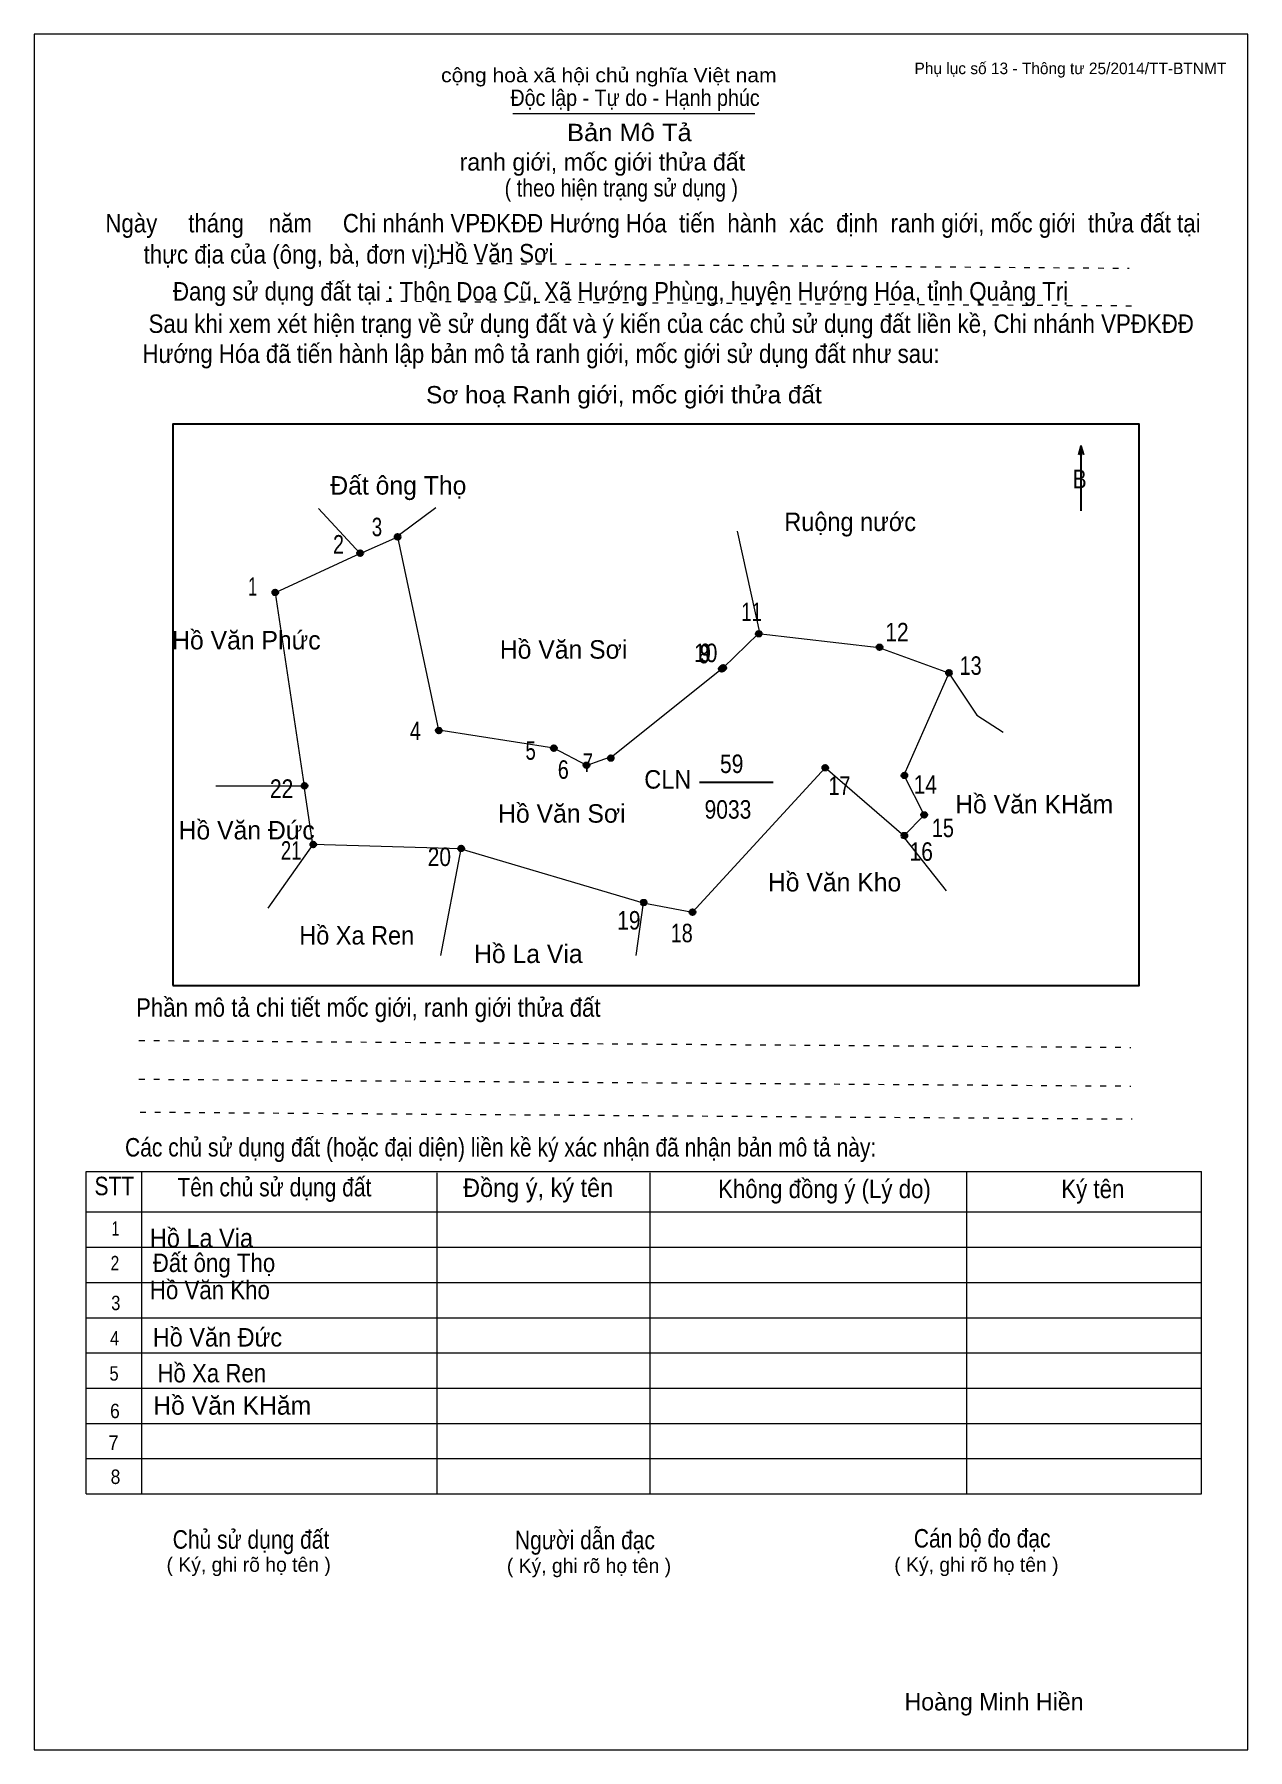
# Model space of a CAD drawing. Header units: centimetres. Extents: x 0 to 21, y 0 to 29.7.
import ezdxf
from ezdxf.enums import TextEntityAlignment as Align

# ---------------------------------------------------------------- set-up
doc = ezdxf.new("R2010")
doc.units = ezdxf.units.CM
doc.header["$LTSCALE"] = 0.13
doc.linetypes.add('DOTTED', pattern=[1.5, 0.3, -1.2])
for name, color, linetype, lineweight in [('1', 7, 'Continuous', 13), ('32', 7, 'Continuous', 25), ('33', 7, 'Continuous', 25), ('6', 7, 'Continuous', 13), ('62', 7, 'Continuous', 13)]:
    doc.layers.add(name, color=color, linetype=linetype, lineweight=lineweight)
doc.layers.add('34', color=7, linetype='Continuous')
doc.layers.add('63', color=7, linetype='Continuous')

msp = doc.modelspace()

# ---------------------------------------------------------------- hatches: boundary and pattern name
at = {"layer": '32'}
for points in [[(6.3384, 21, 1), (6.2384, 21, 1)], [(5.6893, 20.7171, 1), (5.5893, 20.7171, 1)], [(4.22, 20.0373, 1), (4.12, 20.0373, 1)], [(12.5881, 19.3223, 1), (12.4881, 19.3223, 1)], [(14.6769, 19.0875, 1), (14.5769, 19.0875, 1)], [(11.9471, 18.7115, 1), (11.8471, 18.7115, 1)], [(11.9705, 18.73, 1), (11.8705, 18.73, 1)], [(11.9724, 18.7318, 1), (11.8724, 18.7318, 1)], [(15.88, 18.6443, 1), (15.78, 18.6443, 1)], [(7.0496, 17.6452, 1), (6.9496, 17.6452, 1)], [(9.0417, 17.3395, 1), (8.9417, 17.3395, 1)], [(9.6068, 17.0443, 1), (9.5068, 17.0443, 1)], [(10.026, 17.1682, 1), (9.926, 17.1682, 1)], [(13.7395, 17.0011, 1), (13.6395, 17.0011, 1)], [(4.7272, 16.6874, 1), (4.6272, 16.6874, 1)], [(15.1084, 16.8686, 1), (15.0084, 16.8686, 1)], [(15.4504, 16.1839, 1), (15.3504, 16.1839, 1)], [(15.1077, 15.8258, 1), (15.0077, 15.8258, 1)], [(4.8782, 15.6717, 1), (4.7782, 15.6717, 1)], [(7.4385, 15.6051, 1), (7.3385, 15.6051, 1)], [(10.5961, 14.667, 1), (10.4961, 14.667, 1)], [(11.4411, 14.5, 1), (11.3411, 14.5, 1)]]:
    msp.add_hatch(color=256, dxfattribs=at).paths.add_polyline_path(points)

# ---------------------------------------------------------------- linework, layer by layer
at = {"layer": '1'}
for p, q in [((6.32, 21.04), (6.95, 21.51)), ((12.57, 19.29), (12.17, 21.1)), ((15.06, 15.78), (15.78, 14.87))]:
    msp.add_line(p, q, dxfattribs=at)
msp.add_lwpolyline([(21, 0), (21, 29.7), (0, 29.7), (0, 0)], close=True, dxfattribs=at)
msp.add_lwpolyline([(11.92, 18.73), (10.01, 17.2), (9.56, 17.04), (8.99, 17.34), (7, 17.65), (6.29, 21)], dxfattribs=at)
at = {"layer": '32'}
for centre in [(6.2884, 21), (5.6393, 20.7171), (4.17, 20.0373), (12.5381, 19.3223), (14.6269, 19.0875), (11.8971, 18.7115), (11.9205, 18.73), (11.9224, 18.7318), (15.83, 18.6443), (6.9996, 17.6452), (8.9917, 17.3395), (9.5568, 17.0443), (9.976, 17.1682), (13.6895, 17.0011), (4.6772, 16.6874), (15.0584, 16.8686), (15.4004, 16.1839), (15.0577, 15.8258), (4.8282, 15.6717), (7.3885, 15.6051), (10.5461, 14.667), (11.3911, 14.5)]:
    msp.add_circle(centre, 0.05, dxfattribs=at)
at = {"layer": '33'}
msp.add_line((11.51, 16.75), (12.79, 16.75), dxfattribs=at)
at = {"layer": '6'}
for p, q in [((5.64, 20.71), (4.92, 21.49)), ((5.64, 20.71), (6.29, 21)), ((11.39, 14.5), (13.69, 17)), ((15.05, 15.82), (13.69, 17)), ((4.67, 16.68), (3.14, 16.68)), ((4.82, 15.67), (4.67, 16.68)), ((15.05, 15.82), (15.4, 16.18)), ((4.82, 15.67), (4.04, 14.57)), ((7.38, 15.6), (4.82, 15.67)), ((7.38, 15.6), (7.03, 13.75)), ((7.38, 15.6), (10.54, 14.66)), ((10.54, 14.66), (10.41, 13.75)), ((10.54, 14.66), (11.39, 14.5))]:
    msp.add_line(p, q, dxfattribs=at)
for points in [[(5.64, 20.71), (4.17, 20.03), (4.67, 16.68)], [(15.83, 18.64), (14.62, 19.08), (12.53, 19.32), (11.92, 18.73), (11.92, 18.73)], [(15.83, 18.64), (15.05, 16.87), (15.4, 16.18)], [(15.83, 18.64), (16.31, 17.91), (16.77, 17.62)]]:
    msp.add_lwpolyline(points, dxfattribs=at)
at = {"layer": '62'}
for p, q in [((8.28, 28.33), (12.47, 28.33)), ((0.9, 10.01), (20.2, 10.01)), ((0.9, 4.43), (0.9, 10.01)), ((1.86, 4.43), (1.86, 10.01)), ((6.97, 4.43), (6.97, 9.99)), ((10.66, 4.43), (10.66, 9.99)), ((16.14, 4.43), (16.14, 10.01)), ((20.2, 4.43), (20.2, 10.01)), ((0.9, 9.31), (20.2, 9.31)), ((0.9, 8.7), (20.2, 8.7)), ((0.9, 8.09), (20.2, 8.09)), ((0.9, 7.48), (20.2, 7.48)), ((0.9, 6.87), (20.2, 6.87)), ((0.9, 6.26), (20.2, 6.26)), ((0.9, 5.65), (20.2, 5.65)), ((0.9, 5.04), (20.2, 5.04)), ((0.9, 4.43), (20.2, 4.43))]:
    msp.add_line(p, q, dxfattribs=at)
at = {"layer": '62', "linetype": 'DOTTED'}
for p, q in [((6.89, 25.74), (18.95, 25.65)), ((6.09, 25.08), (19.04, 25)), ((1.81, 12.28), (18.98, 12.16)), ((1.81, 11.61), (18.98, 11.49)), ((1.83, 11.04), (19, 10.92))]:
    msp.add_line(p, q, dxfattribs=at)
at = {"layer": '62', "lineweight": 25}
for p, q in [((18.11, 22.58), (18.11, 21.45)), ((18.11, 22.57), (18.07, 22.42)), ((18.11, 22.57), (18.16, 22.42))]:
    msp.add_line(p, q, dxfattribs=at)
msp.add_lwpolyline([(2.4, 13.23), (19.12, 13.23), (19.12, 22.95), (2.4, 22.95)], close=True, dxfattribs=at)

# ---------------------------------------------------------------- texts
at = {"layer": '32'}
for s, width, p in [('3', 0.75, (5.93, 21.01)), ('2', 0.8, (5.265, 20.71)), ('1', 0.65, (3.78, 19.98)), ('11', 0.75, (12.415, 19.54)), ('12', 0.85, (14.93, 19.19)), ('10', 0.85, (11.62, 18.83)), ('8', 0.75, (11.59, 18.81)), ('9', 0.8, (11.615, 18.83)), ('13', 0.8, (16.205, 18.61)), ('4', 0.8, (6.595, 17.48)), ('5', 0.75, (8.59, 17.14)), ('7', 0.75, (9.58, 16.93)), ('6', 0.8, (9.155, 16.81)), ('22', 0.85, (4.28, 16.48)), ('17', 0.8, (13.935, 16.53)), ('14', 0.85, (15.42, 16.55)), ('15', 0.8, (15.725, 15.8)), ('21', 0.75, (4.445, 15.41)), ('20', 0.85, (7.01, 15.3)), ('16', 0.85, (15.35, 15.39)), ('19', 0.85, (10.29, 14.2)), ('18', 0.8, (11.205, 13.98))]:
    msp.add_text(s, height=0.32, dxfattribs=dict(at, width=width)).set_placement(p, align=Align.CENTER)
at = {"layer": '33'}
for s, p in [('Đất ông Thọ', (6.3, 21.73)), ('Hồ Văn Phức', (3.67, 19.05)), ('Hồ Văn Sơi', (9.16, 18.89)), ('Hồ Văn Sơi', (9.13, 16.05)), ('Hồ Văn KHăm', (17.305, 16.21)), ('Hồ Văn Đức', (3.675, 15.76)), ('Hồ Văn Kho', (13.85, 14.86)), ('Hồ La Via', (8.55, 13.62)), ('Hồ Văn KHăm', (3.425, 5.8))]:
    msp.add_text(s, height=0.32, dxfattribs=at).set_placement(p, align=Align.CENTER)
for s, width, p in [('Ruộng nước', 0.95, (14.12, 21.1)), ('Ruộng nước', 0.95, (14.12, 21.1)), ('59', 0.85, (12.07, 16.91)), ('9033', 0.85, (12.005, 16.12)), ('Hồ Xa Ren', 0.95, (5.58, 13.94))]:
    msp.add_text(s, height=0.32, dxfattribs=dict(at, width=width)).set_placement(p, align=Align.CENTER)
at = {"layer": '33', "width": 0.95}
msp.add_text('CLN', height=0.32, dxfattribs=at).set_placement((11.37, 16.64), align=Align.RIGHT)
at = {"layer": '34'}
for s, width, p in [('Hồ Văn Sơi', 0.9, (7, 25.75)), ('Hồ La Via', 0.95, (2, 8.7)), ('Đất ông Thọ', 0.9, (2.05, 8.27)), ('Hồ Văn Kho', 0.9, (2, 7.8)), ('Hồ Văn Đức', 0.95, (2.05, 6.98)), ('Hồ Xa Ren', 0.9, (2.13, 6.36))]:
    msp.add_text(s, height=0.32, dxfattribs=dict(at, width=width)).set_placement(p)
at = {"layer": '62'}
for s, height, width, p in [('cộng hoà xã hội chủ nghĩa Việt nam', 0.2474, 1.1, (7.04, 28.87)), ('Độc lập - Tự do - Hạnh phúc', 0.2828, 0.9, (8.24, 28.46)), ('Bản Mô Tả', 0.3, 1.1, (9.22, 27.85)), ('( theo hiện trạng sử dụng )', 0.3, 0.85, (8.14, 26.89)), ('Ngày     tháng    năm     Chi nhánh VPĐKĐĐ Hướng Hóa  tiến  hành  xác  định  ranh giới, mốc giới  thửa đất tại ', 0.32, 0.9, (1.23, 26.27)), ('thực địa của (ông, bà, đơn vị): ', 0.32, 0.9, (1.89, 25.73)), ('Đang sử dụng đất tại : Thôn Doa Cũ, Xã Hướng Phùng, huyện Hướng Hóa, tỉnh Quảng Trị', 0.32, 0.9, (2.4, 25.09)), (' Sau khi xem xét hiện trạng về sử dụng đất và ý kiến của các chủ sử dụng đất liền kề, Chi nhánh VPĐKĐĐ ', 0.32, 0.9, (1.87, 24.53)), ('Hướng Hóa đã tiến hành lập bản mô tả ranh giới, mốc giới sử dụng đất như sau:', 0.32, 0.9, (1.87, 24.01)), ('Sơ hoạ Ranh giới, mốc giới thửa đất', 0.3, 1.05, (6.78, 23.31)), ('B', 0.32, 0.85, (17.97, 21.84)), ('Phần mô tả chi tiết mốc giới, ranh giới thửa đất ', 0.32, 0.9, (1.76, 12.69)), ('Các chủ sử dụng đất (hoặc đại diện) liền kề ký xác nhận đã nhận bản mô tả này:', 0.32, 0.85, (1.57, 10.27))]:
    msp.add_text(s, height=height, dxfattribs=dict(at, width=width)).set_placement(p)
msp.add_text('ranh giới, mốc giới thửa đất', height=0.3, dxfattribs=at).set_placement((7.36, 27.34))
for s, height, width, p in [('STT', 0.32, 0.85, (1.385, 9.6)), ('Tên chủ sử dụng đất', 0.32, 0.85, (4.155, 9.58)), ('Đồng ý, ký tên', 0.32, 0.95, (8.72, 9.57)), ('Không đồng ý (Lý do)', 0.32, 0.9, (13.675, 9.55)), ('Ký tên', 0.32, 0.9, (18.32, 9.55)), ('1', 0.25, 0.7, (1.405, 8.9)), ('2', 0.25, 0.8, (1.395, 8.3)), ('3', 0.25, 0.85, (1.41, 7.61)), ('4', 0.25, 0.85, (1.39, 7)), ('5', 0.25, 0.85, (1.38, 6.39)), ('6', 0.25, 0.9, (1.395, 5.74)), ('7', 0.25, 0.95, (1.37, 5.19)), ('8', 0.25, 0.9, (1.405, 4.6)), ('Người dẫn đạc', 0.32, 0.85, (9.53, 3.47)), ('Chủ sử dụng đất', 0.32, 0.85, (3.75, 3.48)), ('Cán bộ đo đạc', 0.32, 0.85, (16.405, 3.5))]:
    msp.add_text(s, height=height, dxfattribs=dict(at, width=width)).set_placement(p, align=Align.CENTER)
for p in [(3.71, 3.08), (9.6, 3.06), (16.305, 3.08)]:
    msp.add_text('( Ký, ghi rõ họ tên )', height=0.25, dxfattribs=at).set_placement(p, align=Align.CENTER)
at = {"layer": '63'}
msp.add_text('Phụ lục số 13 - Thông tư 25/2014/TT-BTNMT', height=0.2, dxfattribs=at).set_placement((20.63, 29.01), align=Align.RIGHT)
msp.add_text('Hoàng Minh Hiền', height=0.3, dxfattribs=at).set_placement((16.61, 0.68), align=Align.CENTER)

doc.saveas('drawing.dxf')
